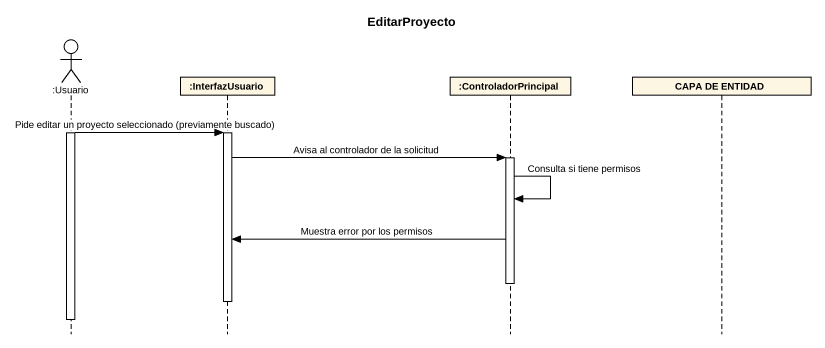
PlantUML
@startuml
title EditarProyecto
hide footbox
actor ":Usuario" as Usuario
participant ":InterfazUsuario" as InterfazUsuario
participant ":ControladorPrincipal" as ControladorPrincipal
participant "CAPA DE ENTIDAD" as CAPA_DE_ENTIDAD

activate Usuario
Usuario -> InterfazUsuario : Pide editar un proyecto seleccionado (previamente buscado)
activate InterfazUsuario
InterfazUsuario -> ControladorPrincipal : Avisa al controlador de la solicitud
activate ControladorPrincipal
ControladorPrincipal -> ControladorPrincipal : Consulta si tiene permisos
ControladorPrincipal -> InterfazUsuario : Muestra error por los permisos
deactivate ControladorPrincipal
deactivate InterfazUsuario
deactivate Usuario
@enduml
